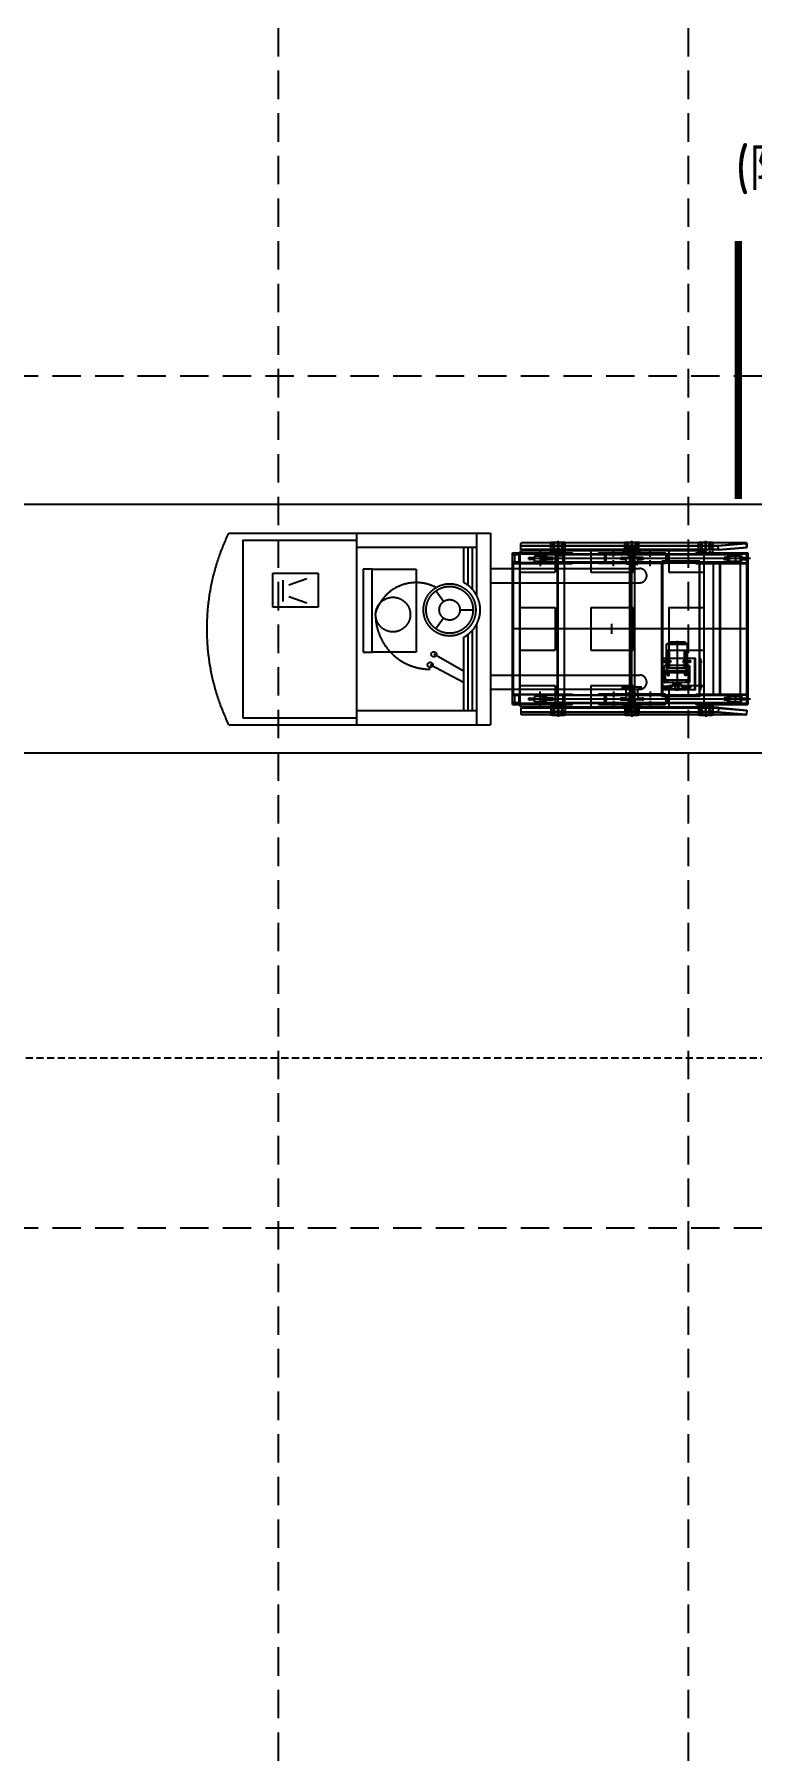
# Model space of a CAD drawing. Extents: x 0 to 210250, y -124674 to 148500.
# Drawn here: x 173217 to 178271, y -38288 to -26204 of the extents above; entities that cross this region are included whole.
import ezdxf

# ---------------------------------------------------------------- set-up
doc = ezdxf.new("R2010")
doc.units = 0
doc.header["$LTSCALE"] = 400
doc.header["$PDSIZE"] = 2
for name, pattern in [('CEN', [17, 15, -1, 0, -1]), ('CENTER', [23, 20, -1, 1, -1]), ('HIDDEN', [9.525, 6.35, -3.175]), ('HIDDEN2', [0.1875, 0.125, -0.0625]), ('HIDDENX2', [0.75, 0.5, -0.25]), ('PHANTOM', [25, 20, -1, 1, -1, 1, -1])]:
    doc.linetypes.add(name, pattern=pattern)
doc.layers.get('0').update_dxf_attribs({"linetype": 'CONTINUOUS'})
doc.layers.get('DEFPOINTS').update_dxf_attribs({"linetype": 'CONTINUOUS'})
for name, color, linetype in [('CENTER', 6, 'CEN'), ('DIM', 2, 'CONTINUOUS'), ('GZ_3', 8, 'HIDDEN'), ('GZ_4', 4, 'CENTER'), ('GZ_Qoo02', 2, 'CONTINUOUS'), ('GZ_Qoo06', 6, 'CONTINUOUS'), ('GZ_Qoo10', 181, 'CONTINUOUS'), ('PAINT', 3, 'CONTINUOUS'), ('pallrt', 30, 'CONTINUOUS'), ('PHAN', 6, 'PHANTOM'), ('PHANTOM', 3, 'PHANTOM'), ('欄杆', 30, 'CONTINUOUS')]:
    doc.layers.add(name, color=color, linetype=linetype)
doc.styles.add('ROMANS', font='romans.shx', dxfattribs={"width": 0.8})
doc.styles.get("Standard").update_dxf_attribs({"font": 'ISOCP.SHX', "bigfont": 'CHINESET.SHX'})
doc.dimstyles.new('AM_ISO', dxfattribs={"dimscale": 300, "dimtxt": 3.5, "dimasz": 3.5, "dimexe": 1, "dimexo": 1, "dimgap": 1.5, "dimtad": 1, "dimdsep": 46, "dimtxsty": 'Standard', "dimcen": 0, "dimclrd": 256, "dimclre": 256, "dimclrt": 256, "dimadec": 0, "dimazin": 2, "dimtp": 0.1, "dimtm": 0.1, "dimtfac": 0.71, "dimtmove": 0, "dimatfit": 3, "dimfxl": 0, "dimlwd": -1, "dimlwe": -1, "dimarcsym": 0})

# ---------------------------------------------------------------- blocks, each defined once
blk = doc.blocks.new('*D404')
at = {"layer": 'DEFPOINTS', "color": 0, "transparency": 16777216}
for p in [(172321, -29515), (180875, -29515), (180875, -31265)]:
    blk.add_point(p, dxfattribs=at)
at = {"layer": 'DIM', "linetype": 'ByBlock', "transparency": 16777216}
for p, q in [((172321, -28615), (172321, -27715)), ((180575, -29515), (172021, -29515)), ((172321, -31265), (172321, -29515)), ((180575, -31265), (172021, -31265)), ((172321, -32165), (172321, -33065))]:
    blk.add_line(p, q, dxfattribs=at)
at = {"layer": 'DIM', "transparency": 16777216}
for points in [[(172171, -28615), (172471, -28615), (172321, -29515)], [(172171, -32165), (172471, -32165), (172321, -31265)]]:
    blk.add_solid(points, dxfattribs=at)
at = {"layer": 'DIM', "transparency": 16777216, "insert": (171601, -30390), "char_height": 900, "attachment_point": 5, "rotation": 90, "style": 'ROMANS'}
blk.add_mtext('1750', dxfattribs=at)
blk = doc.blocks.new('電動堆高機上視圖')
at = {"layer": 'PHANTOM'}
for p, q in [((-1419, 674), (426, 674)), ((-1319, 624), (-1319, -626)), ((-1319, 624), (-519, 624)), ((-519, 674), (-519, -676)), ((326, 674), (326, 237)), ((426, 674), (426, -676)), ((426, 649), (426, -651)), ((-519, 574), (326, 574)), ((236, 574), (236, 325)), ((266, 574), (266, 306)), ((296, 574), (296, 279)), ((426, 424), (1476, 424)), ((-1038, 343), (-1038, 193)), ((-996, 309), (-870, 355)), ((95, 192), (39, 266)), ((426, 324), (1476, 324)), ((-996, 228), (-870, 182)), ((210, 133), (302, 133)), ((95, 74), (39, 0)), ((326, 30), (326, -676)), ((236, -58), (236, -576)), ((266, -39), (266, -576)), ((296, -12), (296, -576)), ((236, -298), (26, -180)), ((236, -378), (0, -254)), ((426, -326), (1476, -326)), ((426, -426), (1476, -426)), ((-519, -576), (326, -576)), ((-1419, -676), (426, -676)), ((-1319, -626), (-519, -626))]:
    blk.add_line(p, q, dxfattribs=at)
for points in [[(-1109, 391), (-790, 391), (-790, 152), (-1109, 152)], [(-408, 419), (-471, 419), (-471, -164), (-408, -164)], [(-408, 419), (-98, 419), (-98, -164), (-408, -164)]]:
    blk.add_lwpolyline(points, close=True, dxfattribs=at)
for centre, radius in [((137, 133), 184), ((137, 133), 165), ((-262, 100), 122), ((137, 133), 72.4), ((0, -254), 18.3), ((26, -180), 18.3)]:
    blk.add_circle(centre, radius, dxfattribs=at)
for centre, radius, start, end in [((-20, -1), 1554, 154.2491, 205.7509), ((1476, 374), 50, 270, 90), ((-98, 25), 300, 62.5056, 162.3194), ((137, 133), 216, 297.3753, 62.6247), ((0, 100), 385, 182.5931, 270), ((1476, -376), 50, 270, 90)]:
    blk.add_arc(centre, radius, start, end, dxfattribs=at)
blk = doc.blocks.new('A$C729C1624-5')
for p, q in [((-75, -45), (-75, 45)), ((0, 50), (-70, 50)), ((-40, 36), (-60, 36)), ((-40, 24), (-60, 24)), ((0, -50), (0, 50)), ((0, -50), (-70, -50)), ((-40, -24), (-60, -24)), ((-40, -36), (-60, -36))]:
    blk.add_line(p, q)
for centre, radius, start, end in [((-70, 45), 5, 90, 180), ((-60, 30), 6, 90, 270), ((-40, 30), 6, 270, 90), ((-70, -45), 5, 180, 270), ((-60, -30), 6, 90, 270), ((-40, -30), 6, 270, 90)]:
    blk.add_arc(centre, radius, start, end)
at = {"layer": 'GZ_3'}
for p, q in [((-4, 2), (-75, 2)), ((-4, -50), (-4, 50)), ((-4, -2), (-75, -2))]:
    blk.add_line(p, q, dxfattribs=at)
at = {"layer": 'GZ_4'}
for p, q in [((12, 0), (-86, 0)), ((-71, 30), (-27, 30)), ((-60, 22), (-60, 38)), ((-50, 14), (-50, 44)), ((-40, 22), (-40, 38)), ((-13, 30), (8, 30)), ((-71, -30), (-27, -30)), ((-60, -22), (-60, -38)), ((-50, -14), (-50, -44)), ((-40, -22), (-40, -38)), ((-13, -30), (8, -30))]:
    blk.add_line(p, q, dxfattribs=at)
blk = doc.blocks.new('A$C03471169A')
blk.add_lwpolyline([(-3, 19), (4, 19), (4, -199), (-3, -199)], close=True)
at = {"layer": 'GZ_3'}
for p, q in [((4, 6), (-3, 6)), ((4, -6), (-3, -6)), ((4, -174), (-3, -174)), ((4, -186), (-3, -186))]:
    blk.add_line(p, q, dxfattribs=at)
at = {"layer": 'GZ_4'}
for p, q in [((12, 0), (-12, 0)), ((12, -180), (-12, -180))]:
    blk.add_line(p, q, dxfattribs=at)
blk = doc.blocks.new('A$C0A2827CF-1')
for points in [[(-564, 69), (-94, 69), (-94, 75), (-564, 75)], [(-564, 0), (-94, 0), (-94, 9), (-564, 9)]]:
    blk.add_lwpolyline(points, close=True)
at = {"layer": 'GZ_3'}
for p, q in [((-544, 75), (-544, 69)), ((-444, 75), (-444, 69)), ((-364, 9), (-364, 0)), ((-363, 9), (-363, 0)), ((-359, 0), (-359, 9)), ((-355, 9), (-355, 0)), ((-354, 69), (-354, 75)), ((-354, 9), (-354, 0)), ((-354, 9), (-354, 0)), ((-304, 69), (-304, 75)), ((-304, 9), (-304, 0)), ((-304, 9), (-304, 0)), ((-303, 9), (-303, 0)), ((-299, 0), (-299, 9)), ((-295, 9), (-295, 0)), ((-294, 9), (-294, 0)), ((-214, 75), (-214, 69)), ((-114, 75), (-114, 69))]:
    blk.add_line(p, q, dxfattribs=at)
at = {"layer": 'GZ_4'}
for p, q in [((-459, 93), (-459, 51)), ((-459, 27), (-459, -18)), ((-359, -9), (-359, 18)), ((-329, 93), (-329, -18)), ((-299, -9), (-299, 18)), ((-199, 93), (-199, 51)), ((-199, 27), (-199, -18))]:
    blk.add_line(p, q, dxfattribs=at)
blk = doc.blocks.new('A$C43806FBB')
for p, q in [((-3, -1), (3, -1)), ((-3, -7), (3, -7)), ((-3, -23), (3, -23)), ((-3, -29), (3, -29))]:
    blk.add_line(p, q)
for centre, start, end in [((-3, -4), 90, 270), ((-3, -26), 90, 270), ((3, -4), 270, 90), ((3, -26), 270, 90)]:
    blk.add_arc(centre, 3, start, end)
at = {"layer": 'GZ_4'}
for p, q in [((0, 4), (0, -34)), ((-10, -4), (10, -4)), ((-10, -26), (10, -26))]:
    blk.add_line(p, q, dxfattribs=at)
blk = doc.blocks.new('M05 牙')
blk.add_circle((0, 0), 1.7)
at = {"layer": 'GZ_3'}
blk.add_circle((0, 0), 2.5, dxfattribs=at)
at = {"layer": 'GZ_4'}
for p, q in [((-4, 0), (4, 0)), ((0, 4), (0, -4))]:
    blk.add_line(p, q, dxfattribs=at)
blk = doc.blocks.new('M10 牙')
blk.add_circle((0, 0), 3.5)
at = {"layer": 'GZ_3'}
blk.add_circle((0, 0), 5, dxfattribs=at)
at = {"layer": 'GZ_4'}
for p, q in [((-10, 0), (10, 0)), ((0, -10), (0, 10))]:
    blk.add_line(p, q, dxfattribs=at)
blk = doc.blocks.new('A$C6FBA39907-3')
for p, q in [((47, 60), (0, 60)), ((0, 60), (0, 56)), ((13, 56), (0, 56)), ((0, 4), (0, 0)), ((13, 4), (0, 4)), ((0, 0), (47, 0)), ((13, 60), (13, 0)), ((50, 57), (50, 3))]:
    blk.add_line(p, q)
for centre, start, end in [((47, 57), 0, 90), ((47, 3), 270, 0)]:
    blk.add_arc(centre, 3, start, end)
at = {"layer": 'GZ_3'}
for p, q in [((46, 56), (13, 56)), ((46, 4), (13, 4)), ((46, 4), (46, 56))]:
    blk.add_line(p, q, dxfattribs=at)
blk = doc.blocks.new('A$C43806FBB-30')
for p, q in [((3, 18), (-3, 18)), ((3, 12), (-3, 12)), ((3, -12), (-3, -12)), ((3, -18), (-3, -18))]:
    blk.add_line(p, q)
for centre, start, end in [((-3, 15), 90, 270), ((3, 15), 270, 90), ((-3, -15), 90, 270), ((3, -15), 270, 90)]:
    blk.add_arc(centre, 3, start, end)
at = {"layer": 'GZ_4'}
for p, q in [((10, 15), (-10, 15)), ((0, -23), (0, 23)), ((10, -15), (-10, -15))]:
    blk.add_line(p, q, dxfattribs=at)
blk = doc.blocks.new('A$C7A4E5B73564-3')
for p, q in [((22, 459), (22, 534)), ((1550, 525), (192, 525)), ((232, 503), (232, 525)), ((307, 503), (232, 503)), ((232, 465), (232, 487)), ((232, 487), (307, 487)), ((307, 487), (307, 503)), ((1512, 487), (1512, 503)), ((1550, 503), (1512, 503)), ((1550, 487), (1512, 487)), ((1550, 503), (1550, 525)), ((1550, 465), (1550, 487)), ((1628, 465), (1628, 525)), ((1672, -534), (1672, 534)), ((1672, 534), (1678, 534)), ((1678, 534), (1678, -534)), ((22, -459), (22, 459)), ((72, -459), (72, 459)), ((192, 465), (1672, 465)), ((337, -459), (337, 459)), ((387, -459), (387, 459)), ((1072, -465), (1072, 465)), ((1312, 465), (1312, 459)), ((1312, 459), (1672, 459)), ((1342, -465), (1342, 459)), ((1437, -459), (1437, 459)), ((1487, -459), (1487, 459)), ((1628, -459), (1628, 459)), ((1672, 465), (1672, 459)), ((1672, 465), (1672, 459)), ((1672, 459), (1678, 459)), ((22, -534), (22, -459)), ((192, -465), (1672, -465)), ((232, -465), (232, -487)), ((1312, -465), (1312, -459)), ((1312, -459), (1672, -459)), ((1550, -465), (1550, -487)), ((1628, -465), (1628, -525)), ((1672, -465), (1672, -459)), ((1672, -465), (1672, -459)), ((1672, -459), (1678, -459)), ((1550, -525), (192, -525)), ((232, -487), (307, -487)), ((232, -503), (232, -525)), ((307, -503), (232, -503)), ((307, -487), (307, -503)), ((1512, -487), (1512, -503)), ((1550, -487), (1512, -487)), ((1550, -503), (1512, -503)), ((1550, -503), (1550, -525)), ((1672, -534), (1678, -534))]:
    blk.add_line(p, q)
for points in [[(22, 534), (442, 534), (442, 525), (22, 525)], [(1312, 534), (1672, 534), (1672, 525), (1312, 525)], [(22, 459), (442, 459), (442, 465), (22, 465)], [(22, -459), (442, -459), (442, -465), (22, -465)], [(22, -534), (442, -534), (442, -525), (22, -525)], [(1312, -534), (1672, -534), (1672, -525), (1312, -525)]]:
    blk.add_lwpolyline(points, close=True)
at = {"layer": 'GZ_3'}
for p, q in [((155, 525), (155, 534)), ((1550, 520), (232, 520)), ((255, 525), (255, 534)), ((307, 534), (307, 525)), ((308, 534), (308, 525)), ((316, 534), (316, 525)), ((317, 534), (317, 525)), ((337, 516), (387, 516)), ((337, 459), (337, 516)), ((342, 520), (342, 525)), ((343, -516), (343, 516)), ((367, 534), (367, 525)), ((368, 534), (368, 525)), ((376, 534), (376, 525)), ((377, 534), (377, 525)), ((384, 504), (377, 504)), ((384, 486), (377, 486)), ((387, 459), (387, 516)), ((1347, 534), (1347, 525)), ((1348, 534), (1348, 525)), ((1356, 534), (1356, 525)), ((1357, 534), (1357, 525)), ((1407, 534), (1407, 525)), ((1408, 534), (1408, 525)), ((1416, 534), (1416, 525)), ((1417, 534), (1417, 525)), ((1512, 520), (1512, 525)), ((1628, 525), (1628, 534)), ((28, -459), (28, 459)), ((155, 459), (155, 465)), ((1550, 470), (232, 470)), ((255, 459), (255, 465)), ((317, 459), (317, 465)), ((407, 459), (407, 465)), ((1072, 465), (1072, 476)), ((1342, 476), (1072, 476)), ((1078, 476), (1078, -476)), ((1336, 476), (1336, -476)), ((1342, 459), (1342, 476)), ((1481, -459), (1481, 459)), ((1628, 465), (1628, 459)), ((155, -465), (155, -459)), ((1550, -470), (232, -470)), ((255, -465), (255, -459)), ((317, -465), (317, -459)), ((337, -459), (337, -516)), ((387, -459), (387, -516)), ((407, -465), (407, -459)), ((1072, -465), (1072, -476)), ((1342, -476), (1072, -476)), ((1342, -465), (1342, -476)), ((1628, -465), (1628, -459)), ((155, -534), (155, -525)), ((1550, -521), (232, -521)), ((255, -534), (255, -525)), ((307, -534), (307, -525)), ((308, -534), (308, -525)), ((316, -534), (316, -525)), ((317, -534), (317, -525)), ((337, -516), (387, -516)), ((342, -521), (342, -525)), ((367, -534), (367, -525)), ((368, -534), (368, -525)), ((376, -534), (376, -525)), ((384, -486), (377, -486)), ((384, -504), (377, -504)), ((377, -534), (377, -525)), ((1347, -534), (1347, -525)), ((1348, -534), (1348, -525)), ((1356, -534), (1356, -525)), ((1357, -534), (1357, -525)), ((1407, -534), (1407, -525)), ((1408, -534), (1408, -525)), ((1416, -534), (1416, -525)), ((1417, -534), (1417, -525)), ((1512, -521), (1512, -525)), ((1628, -525), (1628, -534))]:
    blk.add_line(p, q, dxfattribs=at)
for points in [[(377, 520), (384, 520), (384, 470), (377, 470)], [(377, -470), (384, -470), (384, -521), (377, -521)]]:
    blk.add_lwpolyline(points, close=True, dxfattribs=at)
at = {"layer": 'GZ_4'}
for p, q in [((1697, 495), (132, 495)), ((216, 552), (216, 507)), ((216, 487), (216, 442)), ((312, 516), (312, 543)), ((372, 516), (372, 543)), ((1401, 495), (1316, 495)), ((1352, 516), (1352, 543)), ((1412, 516), (1412, 543)), ((1672, 0), (22, 0)), ((216, -487), (216, -442)), ((1697, -495), (132, -495)), ((216, -552), (216, -507)), ((312, -516), (312, -543)), ((372, -516), (372, -543)), ((1401, -495), (1311, -495)), ((1352, -516), (1352, -543)), ((1412, -516), (1412, -543))]:
    blk.add_line(p, q, dxfattribs=at)
for name, p in [('A$C6FBA39907-3', (22, 465)), ('A$C43806FBB-30', (243, 495)), ('A$C6FBA39907-3', (22, -525)), ('A$C43806FBB-30', (243, -495)), ('A$C0A2827CF-1', (1191, -534))]:
    blk.add_blockref(name, p)
at = {"extrusion": (0, 0, -1), "zscale": -1, "rotation": 180}
blk.add_blockref('A$C0A2827CF-1', (-1191, 534), dxfattribs=at)
at = {"rotation": 180}
for p in [(675, 480), (1107, 480)]:
    blk.add_blockref('A$C43806FBB', p, dxfattribs=at)
at = {"extrusion": (0, 0, -1), "xscale": -1, "zscale": -1}
for p in [(-1539, 510), (-1539, 480)]:
    blk.add_blockref('M05 牙', p, dxfattribs=at)
at = {"xscale": -1}
for name, p in [('M10 牙', (1110, -229)), ('M10 牙', (1250, -229)), ('A$C03471169A', (1346, -229)), ('A$C43806FBB', (675, -480)), ('A$C43806FBB', (1107, -480)), ('M10 牙', (1110, -409)), ('M10 牙', (1250, -409))]:
    blk.add_blockref(name, p, dxfattribs=at)
at = {"xscale": -1, "rotation": 180}
for p in [(1539, -480), (1539, -510)]:
    blk.add_blockref('M05 牙', p, dxfattribs=at)
blk = doc.blocks.new('A$C03471169Aa-3')
for p, q in [((295, -14), (297, 13)), ((295, 12), (295, -14)), ((300, 18), (1882, 18)), ((496, 0), (303, 18)), ((496, -3), (303, 14)), ((1882, 0), (496, 0)), ((1887, -32), (1887, 12)), ((495, -32), (295, -14)), ((495, -28), (496, -3)), ((495, -32), (495, -28)), ((495, -32), (1887, -32)), ((1882, -3), (496, -3))]:
    blk.add_line(p, q)
for points in [[(587, 0), (587, 18), (583, 18), (583, 0)], [(1107, 0), (1107, 18), (1103, 18), (1103, 0)], [(1627, 0), (1627, 18), (1623, 18), (1623, 0)]]:
    blk.add_lwpolyline(points)
for centre in [(555, -2), (615, -2), (1075, -2), (1135, -2), (1595, -2), (1655, -2)]:
    blk.add_circle(centre, 6)
for centre, start, end in [((300, 12), 90, 180), ((302, 13), 84.8572, 174.8573), ((302, 9), 84.8572, 174.8573), ((1882, 12), 0, 90), ((1882, -5), 0, 90), ((1882, -8), 0, 90)]:
    blk.add_arc(centre, 5, start, end)
at = {"layer": 'GZ_3'}
for p, q in [((583, 0), (583, -28)), ((587, 0), (587, -28)), ((1103, 0), (1103, -28)), ((1107, 0), (1107, -28)), ((1623, 0), (1623, -28)), ((1627, 0), (1627, -28)), ((495, -28), (295, -11)), ((495, -28), (1887, -28))]:
    blk.add_line(p, q, dxfattribs=at)
at = {"layer": 'GZ_4'}
for p, q in [((555, -20), (555, 16)), ((615, -20), (615, 16)), ((1075, -20), (1075, 16)), ((1135, -20), (1135, 16)), ((1595, -20), (1595, 16)), ((1655, -20), (1655, 16)), ((537, -2), (573, -2)), ((597, -2), (633, -2)), ((1057, -2), (1093, -2)), ((1117, -2), (1153, -2)), ((1577, -2), (1613, -2)), ((1637, -2), (1673, -2))]:
    blk.add_line(p, q, dxfattribs=at)
blk = doc.blocks.new('Hole')
blk.add_circle((0, 0), 5)
at = {"layer": 'GZ_4'}
for p, q in [((-7, 0), (7, 0)), ((0, 7), (0, -7))]:
    blk.add_line(p, q, dxfattribs=at)
blk = doc.blocks.new('A$C7BAC55B7')
for p, q in [((17, 281), (17, 325)), ((17, 156), (17, 281)), ((163, 281), (17, 281)), ((18, 328), (32, 336)), ((22, 156), (22, 281)), ((23, 325), (157, 325)), ((27, 156), (27, 281)), ((33, 338), (33, 337)), ((33, 337), (147, 337)), ((33, 156), (33, 281)), ((146, 339), (34, 339)), ((38, 156), (38, 281)), ((142, 156), (142, 281)), ((147, 338), (147, 337)), ((147, 156), (147, 281)), ((162, 328), (148, 336)), ((153, 156), (153, 281)), ((158, 156), (158, 281)), ((163, 281), (163, 325)), ((163, 156), (163, 281)), ((0, 60), (0, 170)), ((175, 175), (5, 175)), ((7, 134), (7, 139)), ((7, 134), (104, 134)), ((7, 134), (172, 134)), ((7, 128), (7, 134)), ((8, 140), (171, 140)), ((10, 79), (8, 125)), ((9, 126), (170, 126)), ((163, 156), (17, 156)), ((23, 109), (23, 123)), ((24, 140), (24, 156)), ((35, 109), (35, 123)), ((145, 109), (145, 123)), ((156, 140), (156, 156)), ((157, 109), (157, 123)), ((170, 79), (172, 125)), ((172, 134), (172, 139)), ((172, 128), (172, 134)), ((180, 60), (180, 170)), ((175, 55), (5, 55)), ((15, 74), (165, 74)), ((16, 67), (16, 72)), ((24, 59), (156, 59)), ((26, 106), (32, 106)), ((61, 56), (61, 57)), ((62, 55), (118, 55)), ((75, 51), (75, 55)), ((75, 51), (105, 51)), ((75, 49), (75, 51)), ((76, 49), (104, 49)), ((76, 6), (76, 49)), ((77, 4), (102, 4)), ((104, 6), (104, 49)), ((105, 51), (105, 55)), ((105, 49), (105, 51)), ((119, 56), (119, 57)), ((154, 106), (148, 106)), ((164, 67), (164, 72))]:
    blk.add_line(p, q)
for centre, radius, start, end in [((20, 325), 3.2, 118.6661, 180), ((32, 337), 0.913, 298.6661, 0), ((34, 338), 1.37, 90, 180), ((146, 338), 1.37, 0, 90), ((148, 337), 0.913, 180, 241.3339), ((160, 325), 3.2, 0, 61.3339), ((5, 170), 5, 90, 180), ((8, 139), 1, 90, 180), ((9, 128), 2, 180, 270), ((6, 125), 2, 1.5, 40.809), ((20, 123), 3, 0, 90), ((38, 123), 3, 90, 180), ((142, 123), 3, 0, 90), ((160, 123), 3, 90, 180), ((170, 128), 2, 270, 0), ((171, 139), 1, 0, 90), ((174, 125), 2, 139.191, 178.5), ((175, 170), 5, 0, 90), ((5, 60), 5, 180, 270), ((15, 79), 5, 181.5, 270), ((14, 72), 2, 1.5, 84.1552), ((24, 67), 8, 181.5, 270), ((26, 109), 3, 180, 270), ((32, 109), 3, 270, 0), ((59, 57), 2, 10, 90), ((62, 56), 1, 190, 270), ((76, 50), 0.5, 195, 270), ((77, 6), 1.5, 180, 270), ((102, 6), 1.5, 270, 0), ((104, 50), 0.5, 270, 345), ((118, 56), 1, 270, 350), ((121, 57), 2, 90, 170), ((148, 109), 3, 180, 270), ((154, 109), 3, 270, 0), ((156, 67), 8, 270, 358.5), ((166, 72), 2, 95.8448, 178.5), ((165, 79), 5, 270, 358.5), ((175, 60), 5, 270, 0)]:
    blk.add_arc(centre, radius, start, end)
at = {"layer": 'GZ_4'}
blk.add_line((90, 349), (90, 0), dxfattribs=at)
at = {"xscale": 1.1, "yscale": 1.1, "zscale": 1.1}
for p in [(20, 160), (160, 160), (20, 70), (160, 70)]:
    blk.add_blockref('Hole', p, dxfattribs=at)
blk = doc.blocks.new('RS60T15-T')
for p, q in [((-6, 41), (-6, 0)), ((-6, 40), (6, 40)), ((-6, -41), (-6, 0)), ((3, 51), (-3, 51)), ((6, 34), (6, 41)), ((26, 34), (6, 34)), ((26, 0), (26, 34)), ((26, 0), (26, -34)), ((-6, -40), (6, -40)), ((3, -51), (-3, -51)), ((26, -34), (6, -34)), ((6, -34), (6, -41))]:
    blk.add_line(p, q)
for centre, start, end in [((14, 41), 151.8569, 180.0706), ((-14, 41), 359.9294, 28.1431), ((14, -41), 179.9294, 208.1431), ((-14, -41), 331.8569, 0.0706)]:
    blk.add_arc(centre, 20.3, start, end)
at = {"layer": 'GZ_4'}
for p, q in [((-6, 46), (6, 46)), ((-6, -46), (6, -46))]:
    blk.add_line(p, q, dxfattribs=at)
blk = doc.blocks.new('A$C0ABE7629')
for p, q in [((-20, 6), (20, 6)), ((-20, -6), (20, -6))]:
    blk.add_line(p, q)
for centre, start, end in [((-20, 0), 90, 270), ((20, 0), 270, 90)]:
    blk.add_arc(centre, 6, start, end)
at = {"layer": 'GZ_4'}
for p, q in [((-30.5, 0), (30.5, 0)), ((-20, 10.5), (-20, -10.5)), ((0, 10.5), (0, -10.5)), ((20, 10.5), (20, -10.5))]:
    blk.add_line(p, q, dxfattribs=at)
blk = doc.blocks.new('A$C39F45CD4-1')
blk.add_line((12, -109), (12, 109))
blk.add_lwpolyline([(235, 109), (5, 109), (5, -109), (235, -109, 0.414214), (240, -104), (240, 104, 0.414214)], format="xyb", close=True)
for centre in [(65, 45), (205, 45), (65, -45), (205, -45)]:
    blk.add_circle(centre, 5)
at = {"layer": 'GZ_3'}
for p, q in [((5, 96), (12, 96)), ((5, 84), (12, 84)), ((5, -84), (12, -84)), ((5, -96), (12, -96))]:
    blk.add_line(p, q, dxfattribs=at)
for centre in [(65, 45), (205, 45), (65, -45), (205, -45)]:
    blk.add_circle(centre, 4.25, dxfattribs=at)
at = {"layer": 'GZ_4'}
for p, q in [((0, 90, 0), (17, 90, 0)), ((57, 45), (73, 45)), ((65, 37), (65, 53)), ((197, 45), (213, 45)), ((205, 37), (205, 53)), ((0, -90, 0), (17, -90, 0)), ((57, -45), (73, -45)), ((65, -53), (65, -37)), ((197, -45), (213, -45)), ((205, -53), (205, -37))]:
    blk.add_line(p, q, dxfattribs=at)
at = {"extrusion": (0, 0, -1), "zscale": -1}
for p in [(-65, 90), (-205, 90), (-65, -90), (-205, -90)]:
    blk.add_blockref('A$C0ABE7629', p, dxfattribs=at)
blk = doc.blocks.new('UC207')
for p, q in [((-18, 22), (-18, 20)), ((-4, 24), (-16, 24)), ((-16, 18), (23, 18)), ((-10, 35), (-10, 24)), ((-4, 30), (-10, 30)), ((10, 30), (4, 30)), ((23, 24), (4, 24)), ((10, 35), (10, 24)), ((25, 20), (25, 22)), ((-18, -22), (-18, -20)), ((-16, -18), (23, -18)), ((-4, -24), (-16, -24)), ((-10, -35), (-10, -24)), ((-4, -30), (-10, -30)), ((23, -24), (4, -24)), ((10, -30), (4, -30)), ((10, -35), (10, -24)), ((25, -20), (25, -22))]:
    blk.add_line(p, q)
for centre in [(0, 27), (0, -27)]:
    blk.add_circle(centre, 4.92)
for centre, radius, start, end in [((-16, 22), 2, 90, 180), ((-16, 20), 2, 180, 270), ((0, 0), 36, 73.8724, 106.1276), ((23, 22), 2, 0, 90), ((23, 20), 2, 270, 0), ((-16, -20), 2, 90, 180), ((-16, -22), 2, 180, 270), ((0, 0), 36, 253.8724, 286.1276), ((23, -20), 2, 0, 90), ((23, -22), 2, 270, 0)]:
    blk.add_arc(centre, radius, start, end)
blk = doc.blocks.new('UCF207-S')
for points in [[(0, 46), (-29, 46, 0.4142136), (-34, 41), (-34, 24)], [(0, -46), (-29, -46, -0.4142136), (-34, -41), (-34, -24)]]:
    blk.add_lwpolyline(points, format="xyb")
for points in [[(0, 0), (0, 58.5), (-16, 58.5), (-16, 46)], [(0, 0), (0, -58.5), (-16, -58.5), (-16, -46)]]:
    blk.add_lwpolyline(points)
at = {"rotation": 180}
blk.add_blockref('UC207', (-19, 0), dxfattribs=at)
blk = doc.blocks.new('A$C25CC7C34-1')
for p, q in [((210, 35), (209, 34)), ((209, 34), (209, 1)), ((210, 0), (209, 1)), ((210, 35), (210, 0)), ((210, 35), (1368, 35)), ((329, 23), (296, 23)), ((329, 11), (296, 11)), ((1282, 23), (1204, 23)), ((1282, 11), (1204, 11)), ((1368, 35), (1368, 0)), ((1368, 35), (1369, 34)), ((1369, 1), (1368, 0)), ((1369, 34), (1369, 1)), ((210, 0), (1368, 0))]:
    blk.add_line(p, q)
for centre, start, end in [((296, 17), 90, 270), ((329, 17), 270, 90), ((1204, 17), 90, 270), ((1282, 17), 270, 90)]:
    blk.add_arc(centre, 6, start, end)
at = {"layer": 'GZ_4'}
blk.add_line((1382, 17), (201, 17), dxfattribs=at)
blk = doc.blocks.new('A$C750F5421-1')
at = {"layer": 'GZ_Qoo06'}
for p, q in [((0, 1094), (0, 1101)), ((5, 1103), (5, 1091)), ((10, 1103), (64, 1103)), ((40, 1091), (10, 1091)), ((11, 1103), (11, 1091)), ((40, 1058), (40, 1091)), ((64, 1103), (64, 1058)), ((153, 1103), (99, 1103)), ((99, 1103), (99, 1058)), ((123, 1091), (153, 1091)), ((123, 1058), (123, 1091)), ((151, 1103), (151, 1091)), ((157, 1103), (157, 1091)), ((162, 1094), (162, 1101)), ((64, 1058), (40, 1058)), ((64, 1058), (40, 1058)), ((99, 1058), (123, 1058)), ((99, 1058), (123, 1058)), ((12, 182), (12, 189)), ((17, 191), (17, 180)), ((22, 191), (81, 191)), ((40, 180), (22, 180)), ((23, 191), (23, 180)), ((40, 146), (40, 180)), ((40, 146), (40, 113)), ((64, 146), (40, 146)), ((64, 146), (40, 146)), ((64, 146), (40, 146)), ((64, 146), (40, 146)), ((81, 146), (40, 146)), ((40, 146), (40, 113)), ((64, 146), (40, 146)), ((64, 146), (40, 146)), ((64, 146), (40, 146)), ((64, 146), (40, 146)), ((81, 146), (40, 146)), ((81, 146), (40, 146)), ((64, 196), (64, 146)), ((64, 196), (64, 146)), ((64, 101), (64, 146)), ((64, 101), (64, 146)), ((140, 191), (81, 191)), ((81, 146), (123, 146)), ((81, 146), (123, 146)), ((81, 146), (123, 146)), ((99, 196), (99, 146)), ((99, 196), (99, 146)), ((99, 101), (99, 146)), ((99, 146), (123, 146)), ((99, 146), (123, 146)), ((99, 146), (123, 146)), ((99, 146), (123, 146)), ((99, 101), (99, 146)), ((99, 146), (123, 146)), ((99, 146), (123, 146)), ((99, 146), (123, 146)), ((99, 146), (123, 146)), ((123, 146), (123, 180)), ((123, 180), (140, 180)), ((123, 146), (123, 113)), ((123, 146), (123, 113)), ((139, 191), (139, 180)), ((145, 191), (145, 180)), ((150, 182), (150, 189)), ((0, 111), (0, 104)), ((0, 111), (0, 104)), ((5, 101), (5, 113)), ((5, 101), (5, 113)), ((40, 113), (10, 113)), ((40, 113), (10, 113)), ((10, 101), (64, 101)), ((10, 101), (64, 101)), ((11, 101), (11, 113)), ((11, 101), (11, 113)), ((153, 101), (99, 101)), ((153, 101), (99, 101)), ((123, 113), (153, 113)), ((123, 113), (153, 113)), ((151, 101), (151, 113)), ((151, 101), (151, 113)), ((157, 101), (157, 113)), ((157, 101), (157, 113)), ((162, 111), (162, 104)), ((162, 111), (162, 104))]:
    blk.add_line(p, q, dxfattribs=at)
for centre, start, end in [((10, 1083), 89.9294, 118.1431), ((10, 1112), 241.8569, 270.0706), ((153, 1083), 61.8569, 90.0706), ((153, 1112), 269.9294, 298.1431), ((22, 171), 89.9294, 118.1431), ((22, 200), 241.8569, 270.0706), ((140, 171), 61.8569, 90.0706), ((140, 200), 269.9294, 298.1431), ((10, 93), 89.9294, 118.1431), ((10, 93), 89.9294, 118.1431), ((10, 122), 241.8569, 270.0706), ((10, 122), 241.8569, 270.0706), ((153, 93), 61.8569, 90.0706), ((153, 93), 61.8569, 90.0706), ((153, 122), 269.9294, 298.1431), ((153, 122), 269.9294, 298.1431)]:
    blk.add_arc(centre, 20.3, start, end, dxfattribs=at)
at = {"layer": 'PHAN'}
for points in [[(64, 1103), (64, 1138), (57, 1138), (57, 1103)], [(105, 1103), (105, 1138), (99, 1138), (99, 1103)], [(64, 67), (64, 101), (57, 101), (57, 67)], [(105, 67), (105, 101), (99, 101), (99, 67)]]:
    blk.add_lwpolyline(points, close=True, dxfattribs=at)
at = {"rotation": 270}
blk.add_blockref('A$C25CC7C34-1', (64, 1391), dxfattribs=at)
at = {"layer": 'GZ_Qoo06', "xscale": -1, "rotation": 89.99999999999997}
blk.add_blockref('UCF207-S', (81, 1136), dxfattribs=at)
at = {"layer": 'GZ_Qoo06', "rotation": 90}
blk.add_blockref('UCF207-S', (81, 68), dxfattribs=at)
blk = doc.blocks.new('A$C399039EF')
for p, q in [((5, 123), (19, 123)), ((5, 40), (5, 123)), ((19, 153), (19, 123)), ((19, 151), (31, 151)), ((28, 162), (22, 162)), ((31, 123), (31, 153)), ((45, 123), (31, 123)), ((45, 40), (45, 123)), ((5, 40), (19, 40)), ((19, 10), (19, 40)), ((19, 11), (31, 11)), ((45, 40), (31, 40)), ((31, 40), (31, 10)), ((28, 0), (22, 0))]:
    blk.add_line(p, q)
for centre, start, end in [((39, 153), 151.8569, 180.0706), ((11, 153), 359.9294, 28.1431), ((39, 10), 179.9294, 208.1431), ((11, 10), 331.8569, 0.0706)]:
    blk.add_arc(centre, 20.3, start, end)
at = {"layer": 'GZ_4'}
for p, q in [((19, 157), (31, 157)), ((0, 81), (50, 81)), ((19, 5), (31, 5))]:
    blk.add_line(p, q, dxfattribs=at)
blk = doc.blocks.new('A$C1A9B27D5-1')
for p, q in [((5, 46), (5, 126)), ((45, 46), (45, 126))]:
    blk.add_line(p, q)
at = {"layer": 'GZ_4'}
blk.add_line((25, 0), (25, 172), dxfattribs=at)
at = {"xscale": -1, "rotation": 180}
blk.add_blockref('A$C399039EF', (0, 167), dxfattribs=at)
blk = doc.blocks.new('A$C6DBB5F8D-1')
at = {"rotation": 90}
blk.add_blockref('A$C1A9B27D5-1', (172, 28), dxfattribs=at)
blk = doc.blocks.new('A$C56275FB3-1')
at = {"color": 251, "rotation": 90}
blk.add_blockref('A$C1A9B27D5-1', (167, 22), dxfattribs=at)
blk = doc.blocks.new('A$C1EE85D29654-3')
for name, p in [('A$C7A4E5B73564-3', (-22, 0)), ('A$C750F5421-1', (759, -602)), ('A$C6DBB5F8D-1', (1484, -547))]:
    blk.add_blockref(name, p)
at = {"extrusion": (0, 0, -1), "zscale": -1, "rotation": 180}
for name, p in [('A$C56275FB3-1', (-113, 542)), ('A$C6DBB5F8D-1', (-1484, 547)), ('A$C56275FB3-1', (-113, -448))]:
    blk.add_blockref(name, p, dxfattribs=at)
at = {"rotation": 180}
blk.add_blockref('A$C39F45CD4-1', (1293, -319), dxfattribs=at)
at = {"layer": 'GZ_Qoo02'}
blk.add_blockref('A$C7BAC55B7', (1068, -434), dxfattribs=at)
at = {"layer": 'GZ_Qoo06', "xscale": -1, "rotation": 270}
blk.add_blockref('RS60T15-T', (1158, -417), dxfattribs=at)
at = {"layer": 'GZ_Qoo10', "xscale": -1}
blk.add_blockref('A$C03471169Aa-3', (1945, 587), dxfattribs=at)
at = {"layer": 'GZ_Qoo10'}
for name, p, rotation in [('A$C729C1624-5', (320, 534), 270), ('A$C729C1624-5', (840, 534), 270), ('A$C729C1624-5', (1360, 534), 270), ('A$C03471169Aa-3', (1945, -587), 180)]:
    blk.add_blockref(name, p, dxfattribs=dict(at, rotation=rotation))
at = {"layer": 'GZ_Qoo10', "xscale": -1, "rotation": 270}
for p in [(320, -534), (840, -534), (1360, -534)]:
    blk.add_blockref('A$C729C1624-5', p, dxfattribs=at)
blk = doc.blocks.new('G$CC2B987D0')
for p, q in [((250, 950), (250, 1100)), ((500, 950), (500, 1100)), ((800, 950), (800, 1100)), ((1050, 950), (1050, 1100)), ((250, 950), (0, 950)), ((800, 950), (500, 950)), ((1300, 950), (1050, 950)), ((250, 700), (0, 700)), ((250, 400), (250, 700)), ((800, 700), (500, 700)), ((500, 400), (500, 700)), ((800, 400), (800, 700)), ((1300, 700), (1050, 700)), ((1050, 400), (1050, 700)), ((615, 550), (685, 550)), ((650, 585), (650, 515)), ((250, 400), (0, 400)), ((800, 400), (500, 400)), ((1300, 400), (1050, 400)), ((250, 150), (0, 150)), ((250, 0), (250, 150)), ((800, 150), (500, 150)), ((500, 0), (500, 150)), ((800, 0), (800, 150)), ((1300, 150), (1050, 150)), ((1050, 0), (1050, 150))]:
    blk.add_line(p, q)
blk.add_lwpolyline([(20, 0), (1280, 0, 0.414214), (1300, 20), (1300, 1080, 0.414214), (1280, 1100), (20, 1100, 0.414214), (0, 1080), (0, 20, 0.414214)], format="xyb", close=True)
blk = doc.blocks.new('G$CB485FB4B')
blk.add_blockref('A$C1EE85D29654-3', (0, 620))
at = {"layer": 'pallrt', "rotation": 179.9999999999999}
blk.add_blockref('G$CC2B987D0', (1350, 1170), dxfattribs=at)

msp = doc.modelspace()

# ---------------------------------------------------------------- linework, layer by layer
at = {"layer": 'CENTER', "linetype": 'HIDDENX2'}
for p, q in [((174936.643, -47059.959), (174936.643, -25312.121)), ((177826.643, -47059.959), (177826.643, -25312.121)), ((196644.435, -28609.959), (169096.643, -28609.959)), ((196644.435, -34609.959), (158675.399, -34609.959))]:
    msp.add_line(p, q, dxfattribs=at)
at = {"layer": 'PAINT', "linetype": 'HIDDEN2'}
msp.add_lwpolyline([(170156.643, -40909.959), (170156.643, -33409.959), (180976.643, -33409.959)], dxfattribs=at)
at = {"layer": '欄杆', "linetype": 'HIDDEN', "ltscale": 15, "const_width": 50}
msp.add_lwpolyline([(178176.643, -29474.938), (178176.643, -29474.938), (178176.643, -27658.621)], dxfattribs=at)

# ---------------------------------------------------------------- block references
at = {"color": 0}
msp.add_blockref('電動堆高機上視圖', (176005.528, -30389.274), dxfattribs=at)
msp.add_blockref('G$CB485FB4B', (176586.643, -31009.661))

# ---------------------------------------------------------------- texts
at = {"layer": 'DIM', "insert": (178156.457, -27000.347), "char_height": 300, "attachment_point": 1}
msp.add_mtext_dynamic_manual_height_columns('(防火捲門門軌寬)', width=11948.10817, gutter_width=4500, heights=[0], dxfattribs=at)

# ---------------------------------------------------------------- dimensions: what is measured, and where the dimension line sits
at = {"layer": 'DIM'}
dim = msp.add_linear_dim(base=(172320.54, -29514.959), p1=(180875.029, -31264.959), p2=(180875.03, -29514.959), angle=90, dimstyle='AM_ISO', override={"dimtxt": 3, "dimasz": 3, "dimgap": 0.9, "dimtxsty": 'ROMANS', "dimfxl": 10}, dxfattribs=at)
dim.commit()
dim.dimension.update_dxf_attribs({"geometry": '*D404', "text_midpoint": (172320.54, -30389.959), "dimtype": 160})

doc.saveas('drawing.dxf')
